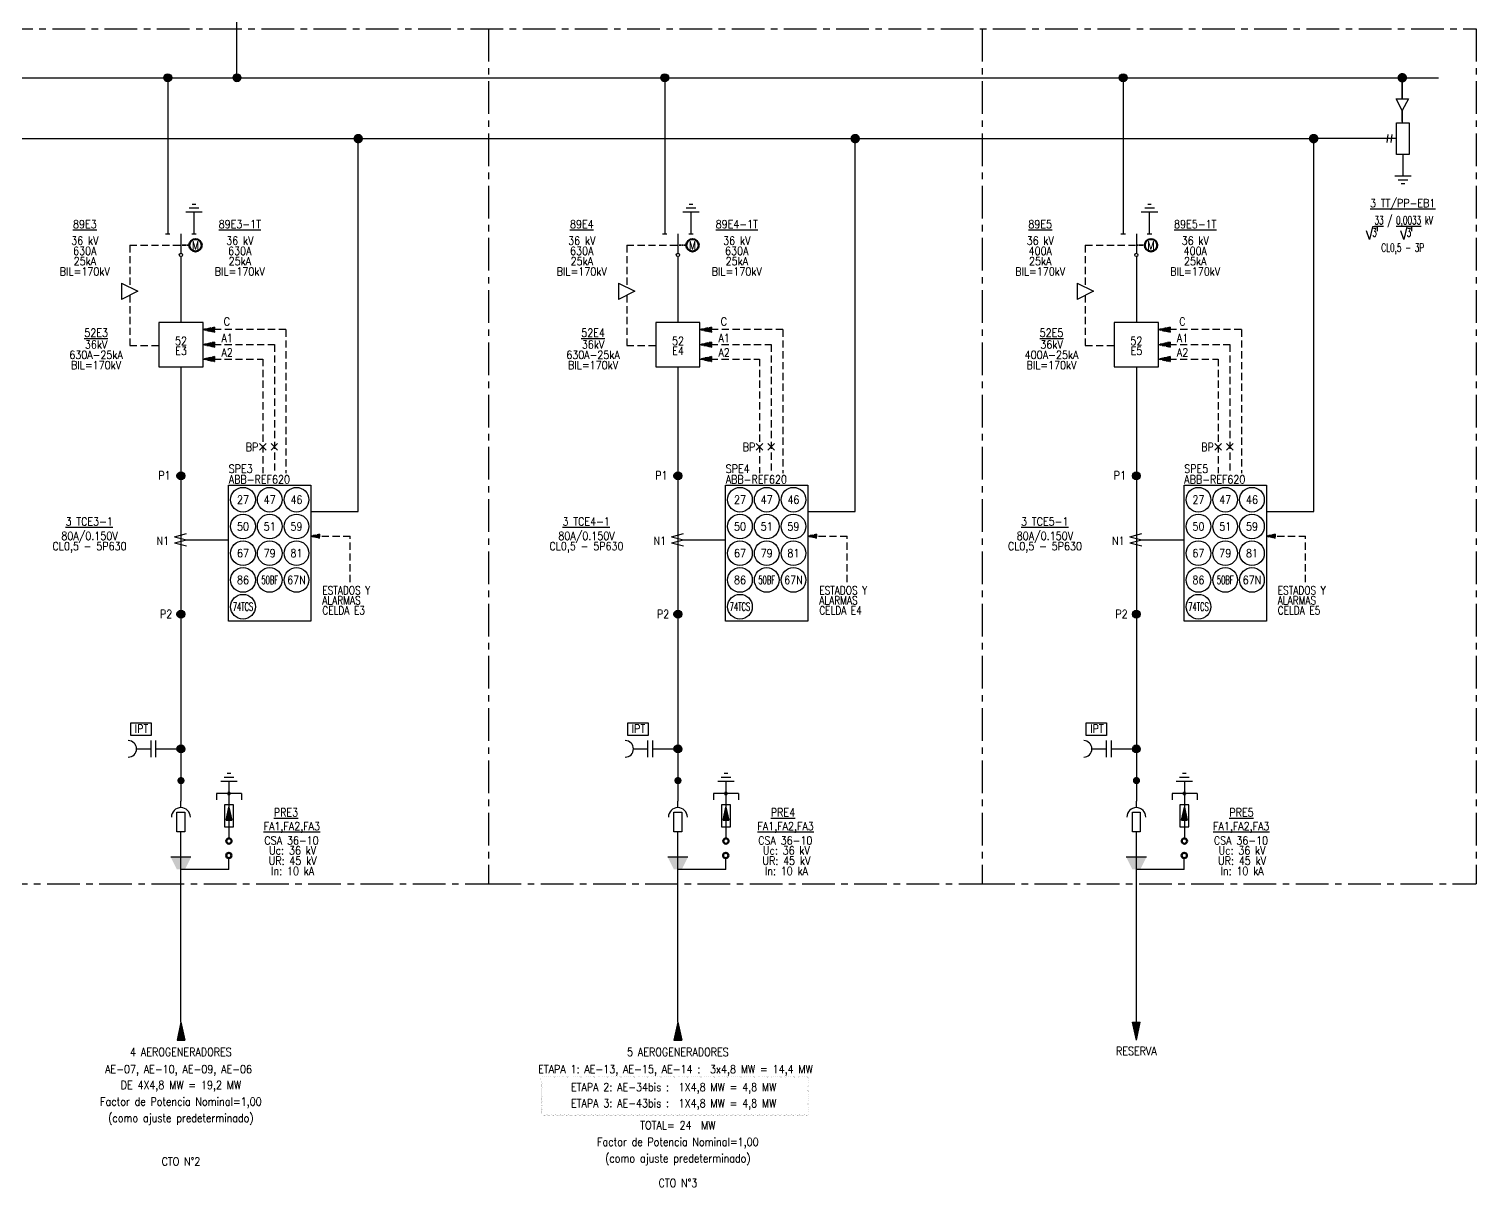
# Model space of a CAD drawing. Header units: millimetres. Extents: x 235400 to 236044, y 101874 to 102499.
# Drawn here: x 235648.7 to 236000.4, y 101881 to 102162.5 of the extents above; entities that cross this region are included whole.
import ezdxf
from ezdxf.enums import TextEntityAlignment as Align

# ---------------------------------------------------------------- set-up
doc = ezdxf.new("R2010")
doc.units = ezdxf.units.MM
doc.linetypes.add('CENTER', pattern=[50.8, 31.75, -6.35, 6.35, -6.35])
doc.linetypes.add('HIDDEN', pattern=[0.375, 0.25, -0.125])
for name, color, linetype in [('02 TITULOS', 3, 'Continuous'), ('03 TEXTOS', 7, 'Continuous'), ('2', 2, 'Continuous'), ('Cable', 1, 'Continuous'), ('DATOS', 3, 'Continuous'), ('E-Nivel-066Kv', 52, 'Continuous'), ('EL-Simbolos', 3, 'Continuous'), ('SEÑAL', 1, 'HIDDEN'), ('T-Perímetros', 7, 'Continuous')]:
    doc.layers.add(name, color=color, linetype=linetype)
doc.layers.add('EL-Nivel-220Kv', color=84, linetype='Continuous', lineweight=60)
doc.styles.add('ROMANS', font='romans.shx', dxfattribs={"width": 0.8, "height": 2})

# ---------------------------------------------------------------- blocks, each defined once
blk = doc.blocks.new('Flecha')
blk.add_hatch(color=256).paths.add_polyline_path([(0, 1.66), (-0.36, 0), (0.36, 0)])
for p, q in [((0, 1.66), (-0.36, 0)), ((0, 1.66), (0.36, 0)), ((-0.36, 0), (0.36, 0))]:
    blk.add_line(p, q)
blk = doc.blocks.new('InterruptorUni')
blk.add_lwpolyline([(-7.67, -7.92), (7.33, -7.92), (7.33, 7.08), (-7.67, 7.08)], close=True)

msp = doc.modelspace()

# ---------------------------------------------------------------- hatches: boundary and pattern name
at = {"linetype": 'HIDDEN', "ltscale": 2.5}
for points in [[(235691, 102089.37), (235693.83, 102088.75), (235693.83, 102089.97)], [(235811.78, 102089.37), (235814.61, 102088.75), (235814.61, 102089.97)], [(235923.21, 102089.37), (235926.03, 102088.75), (235926.03, 102089.97)], [(235691, 102085.74), (235693.83, 102085.11), (235693.83, 102086.34)], [(235811.78, 102085.74), (235814.61, 102085.11), (235814.61, 102086.34)], [(235923.21, 102085.74), (235926.03, 102085.11), (235926.03, 102086.34)], [(235691, 102082.22), (235693.83, 102081.59), (235693.83, 102082.82)], [(235811.78, 102082.22), (235814.61, 102081.59), (235814.61, 102082.82)], [(235923.21, 102082.22), (235926.03, 102081.59), (235926.03, 102082.82)], [(235717.22, 102039.17), (235719.34, 102038.71), (235719.34, 102039.63)], [(235717.22, 102039.17), (235719.34, 102038.71), (235719.34, 102039.63)], [(235838, 102039.17), (235840.12, 102038.71), (235840.12, 102039.63)], [(235838, 102039.17), (235840.12, 102038.71), (235840.12, 102039.63)], [(235949.43, 102039.17), (235951.55, 102038.71), (235951.55, 102039.63)], [(235949.43, 102039.17), (235951.55, 102038.71), (235951.55, 102039.63)]]:
    msp.add_hatch(color=1, dxfattribs=at).paths.add_polyline_path(points)
at = {"layer": 'EL-Simbolos'}
h = msp.add_hatch(color=256, dxfattribs=at)
h.dxf.hatch_style = 1
h.paths.add_polyline_path([(235681.47, 102150.6), (235683.39, 102150.6, 1)])
h.paths.add_polyline_path([(235683.39, 102150.6), (235681.47, 102150.6, 1)])
h = msp.add_hatch(color=256, dxfattribs=at)
h.dxf.hatch_style = 1
h.paths.add_polyline_path([(235698.3, 102150.6), (235700.22, 102150.6, 1)])
h.paths.add_polyline_path([(235700.22, 102150.6), (235698.3, 102150.6, 1)])
h = msp.add_hatch(color=256, dxfattribs=at)
h.dxf.hatch_style = 1
h.paths.add_polyline_path([(235802.25, 102150.6), (235804.17, 102150.6, 1)])
h.paths.add_polyline_path([(235804.17, 102150.6), (235802.25, 102150.6, 1)])
h = msp.add_hatch(color=256, dxfattribs=at)
h.dxf.hatch_style = 1
h.paths.add_polyline_path([(235913.67, 102150.6), (235915.59, 102150.6, 1)])
h.paths.add_polyline_path([(235915.59, 102150.6), (235913.67, 102150.6, 1)])
h = msp.add_hatch(color=256, dxfattribs=at)
h.dxf.hatch_style = 1
h.paths.add_polyline_path([(235684.67, 102053.83), (235686.59, 102053.83, 1)])
h.paths.add_polyline_path([(235686.59, 102053.83), (235684.67, 102053.83, 1)])
h = msp.add_hatch(color=256, dxfattribs=at)
h.dxf.hatch_style = 1
h.paths.add_polyline_path([(235805.45, 102053.83), (235807.37, 102053.83, 1)])
h.paths.add_polyline_path([(235807.37, 102053.83), (235805.45, 102053.83, 1)])
h = msp.add_hatch(color=256, dxfattribs=at)
h.dxf.hatch_style = 1
h.paths.add_polyline_path([(235916.87, 102053.83), (235918.79, 102053.83, 1)])
h.paths.add_polyline_path([(235918.79, 102053.83), (235916.87, 102053.83, 1)])
h = msp.add_hatch(color=256, dxfattribs=at)
h.dxf.hatch_style = 1
h.paths.add_polyline_path([(235684.67, 102020.21), (235686.59, 102020.21, 1)])
h.paths.add_polyline_path([(235686.59, 102020.21), (235684.67, 102020.21, 1)])
h = msp.add_hatch(color=256, dxfattribs=at)
h.dxf.hatch_style = 1
h.paths.add_polyline_path([(235805.45, 102020.21), (235807.37, 102020.21, 1)])
h.paths.add_polyline_path([(235807.37, 102020.21), (235805.45, 102020.21, 1)])
h = msp.add_hatch(color=256, dxfattribs=at)
h.dxf.hatch_style = 1
h.paths.add_polyline_path([(235916.87, 102020.21), (235918.79, 102020.21, 1)])
h.paths.add_polyline_path([(235918.79, 102020.21), (235916.87, 102020.21, 1)])
h = msp.add_hatch(color=256, dxfattribs=at)
h.dxf.hatch_style = 1
h.paths.add_polyline_path([(235684.67, 101987.47), (235686.59, 101987.47, 1)])
h.paths.add_polyline_path([(235686.59, 101987.47), (235684.67, 101987.47, 1)])
h = msp.add_hatch(color=256, dxfattribs=at)
h.dxf.hatch_style = 1
h.paths.add_polyline_path([(235805.45, 101987.47), (235807.37, 101987.47, 1)])
h.paths.add_polyline_path([(235807.37, 101987.47), (235805.45, 101987.47, 1)])
h = msp.add_hatch(color=256, dxfattribs=at)
h.dxf.hatch_style = 1
h.paths.add_polyline_path([(235916.87, 101987.47), (235918.79, 101987.47, 1)])
h.paths.add_polyline_path([(235918.79, 101987.47), (235916.87, 101987.47, 1)])
h = msp.add_hatch(color=256, dxfattribs=at)
h.dxf.hatch_style = 1
edge = h.paths.add_edge_path()
edge.add_arc((235685.65, 101979.76), 0.886, 180, 540)
h = msp.add_hatch(color=256, dxfattribs=at)
h.dxf.hatch_style = 1
edge = h.paths.add_edge_path()
edge.add_arc((235806.43, 101979.76), 0.886, 180, 540)
h = msp.add_hatch(color=256, dxfattribs=at)
h.dxf.hatch_style = 1
edge = h.paths.add_edge_path()
edge.add_arc((235917.86, 101979.76), 0.886, 180, 540)
for points in [[(235697.3, 101973.34), (235698.01, 101970.14), (235696.62, 101970.14)], [(235818.08, 101973.34), (235818.79, 101970.14), (235817.4, 101970.14)], [(235929.51, 101973.34), (235930.21, 101970.14), (235928.82, 101970.14)]]:
    msp.add_hatch(color=256, dxfattribs=at).paths.add_polyline_path(points)
h = msp.add_hatch(color=256, dxfattribs=at)
h.dxf.hatch_style = 1
h.paths.add_polyline_path([(235686.59, 101958.16), (235684.66, 101958.16), (235683.18, 101961.11), (235688.07, 101961.11)])
h = msp.add_hatch(color=256, dxfattribs=at)
h.dxf.hatch_style = 1
h.paths.add_polyline_path([(235807.37, 101958.16), (235805.44, 101958.16), (235803.96, 101961.11), (235808.85, 101961.11)])
h = msp.add_hatch(color=256, dxfattribs=at)
h.dxf.hatch_style = 1
h.paths.add_polyline_path([(235918.8, 101958.16), (235916.86, 101958.16), (235915.39, 101961.11), (235920.28, 101961.11)])

# ---------------------------------------------------------------- linework, layer by layer
at = {"color": 1, "linetype": 'HIDDEN', "ltscale": 2.5}
for points in [[(235691, 102089.37), (235693.83, 102088.75), (235693.83, 102089.97), (235691, 102089.37)], [(235693.83, 102088.75), (235691, 102089.37), (235693.83, 102089.97), (235693.83, 102088.75)], [(235811.78, 102089.37), (235814.61, 102088.75), (235814.61, 102089.97), (235811.78, 102089.37)], [(235814.61, 102088.75), (235811.78, 102089.37), (235814.61, 102089.97), (235814.61, 102088.75)], [(235923.21, 102089.37), (235926.03, 102088.75), (235926.03, 102089.97), (235923.21, 102089.37)], [(235926.03, 102088.75), (235923.21, 102089.37), (235926.03, 102089.97), (235926.03, 102088.75)], [(235691, 102085.74), (235693.83, 102085.11), (235693.83, 102086.34), (235691, 102085.74)], [(235693.83, 102085.11), (235691, 102085.74), (235693.83, 102086.34), (235693.83, 102085.11)], [(235811.78, 102085.74), (235814.61, 102085.11), (235814.61, 102086.34), (235811.78, 102085.74)], [(235814.61, 102085.11), (235811.78, 102085.74), (235814.61, 102086.34), (235814.61, 102085.11)], [(235923.21, 102085.74), (235926.03, 102085.11), (235926.03, 102086.34), (235923.21, 102085.74)], [(235926.03, 102085.11), (235923.21, 102085.74), (235926.03, 102086.34), (235926.03, 102085.11)], [(235691, 102082.22), (235693.83, 102081.59), (235693.83, 102082.82), (235691, 102082.22)], [(235693.83, 102081.59), (235691, 102082.22), (235693.83, 102082.82), (235693.83, 102081.59)], [(235811.78, 102082.22), (235814.61, 102081.59), (235814.61, 102082.82), (235811.78, 102082.22)], [(235814.61, 102081.59), (235811.78, 102082.22), (235814.61, 102082.82), (235814.61, 102081.59)], [(235923.21, 102082.22), (235926.03, 102081.59), (235926.03, 102082.82), (235923.21, 102082.22)], [(235926.03, 102081.59), (235923.21, 102082.22), (235926.03, 102082.82), (235926.03, 102081.59)], [(235717.22, 102039.17), (235719.34, 102038.71), (235719.34, 102039.63), (235717.22, 102039.17)], [(235719.34, 102038.71), (235717.22, 102039.17), (235719.34, 102039.63), (235719.34, 102038.71)], [(235717.22, 102039.17), (235719.34, 102038.71), (235719.34, 102039.63), (235717.22, 102039.17)], [(235719.34, 102038.71), (235717.22, 102039.17), (235719.34, 102039.63), (235719.34, 102038.71)], [(235838, 102039.17), (235840.12, 102038.71), (235840.12, 102039.63), (235838, 102039.17)], [(235840.12, 102038.71), (235838, 102039.17), (235840.12, 102039.63), (235840.12, 102038.71)], [(235838, 102039.17), (235840.12, 102038.71), (235840.12, 102039.63), (235838, 102039.17)], [(235840.12, 102038.71), (235838, 102039.17), (235840.12, 102039.63), (235840.12, 102038.71)], [(235949.43, 102039.17), (235951.55, 102038.71), (235951.55, 102039.63), (235949.43, 102039.17)], [(235951.55, 102038.71), (235949.43, 102039.17), (235951.55, 102039.63), (235951.55, 102038.71)], [(235949.43, 102039.17), (235951.55, 102038.71), (235951.55, 102039.63), (235949.43, 102039.17)], [(235951.55, 102038.71), (235949.43, 102039.17), (235951.55, 102039.63), (235951.55, 102038.71)]]:
    msp.add_lwpolyline(points, dxfattribs=at)
at = {"layer": '03 TEXTOS'}
for p, q in [((235974.51, 102111.32), (235973.79, 102113.35)), ((235975.26, 102114.32), (235974.51, 102111.32)), ((235976.41, 102114.32), (235975.26, 102114.32)), ((235976.41, 102113.33), (235976.41, 102114.32)), ((235982.86, 102111.32), (235982.13, 102113.35)), ((235983.6, 102114.32), (235982.85, 102111.32)), ((235984.76, 102114.32), (235983.6, 102114.32)), ((235984.76, 102113.33), (235984.76, 102114.32))]:
    msp.add_line(p, q, dxfattribs=at)
at = {"layer": '2', "color": 6, "linetype": 'Continuous', "const_width": 0.0225}
for points in [[(235783.94, 101907.62, 0.520567), (235782.86, 101907.62, 0.520567), (235781.78, 101907.62, 0.520567), (235780.7, 101907.62, 0.520567), (235779.62, 101907.62, 0.520567), (235778.55, 101907.62, 0.520567), (235777.47, 101907.62, 0.520567), (235776.39, 101907.62, 0.520567), (235775.31, 101907.62, 0.520567), (235774.23, 101907.62, 0.876496), (235773.11, 101907.08)], [(235794.74, 101907.62, 0.520567), (235793.66, 101907.62, 0.520567), (235792.58, 101907.62, 0.520567), (235791.5, 101907.62, 0.520567), (235790.42, 101907.62, 0.520567), (235789.34, 101907.62, 0.520567), (235788.26, 101907.62, 0.520567), (235787.18, 101907.62, 0.520567), (235786.1, 101907.62, 0.520567), (235785.02, 101907.62, 0.520567), (235783.94, 101907.62)], [(235800.14, 101907.62, 0.520567), (235799.06, 101907.62, 0.520567), (235797.98, 101907.62, 0.520567), (235796.9, 101907.62, 0.520567), (235795.82, 101907.62, 0.520567), (235794.74, 101907.62)], [(235810.94, 101907.62, 0.520567), (235809.86, 101907.62, 0.520567), (235808.78, 101907.62, 0.520567), (235807.7, 101907.62, 0.520567), (235806.62, 101907.62, 0.520567), (235805.54, 101907.62, 0.520567), (235804.46, 101907.62, 0.520567), (235803.38, 101907.62, 0.520567), (235802.3, 101907.62, 0.520567), (235801.22, 101907.62, 0.520567), (235800.14, 101907.62)], [(235821.74, 101907.62, 0.520567), (235820.66, 101907.62, 0.520567), (235819.58, 101907.62, 0.520567), (235818.5, 101907.62, 0.520567), (235817.42, 101907.62, 0.520567), (235816.34, 101907.62, 0.520567), (235815.26, 101907.62, 0.520567), (235814.18, 101907.62, 0.520567), (235813.1, 101907.62, 0.520567), (235812.02, 101907.62, 0.520567), (235810.94, 101907.62)], [(235827.14, 101907.62, 0.520567), (235826.06, 101907.62, 0.520567), (235824.98, 101907.62, 0.520567), (235823.9, 101907.62, 0.520567), (235822.82, 101907.62, 0.520567), (235821.74, 101907.62)], [(235834.7, 101907.62, 0.520567), (235833.62, 101907.62, 0.520567), (235832.54, 101907.62, 0.520567), (235831.46, 101907.62, 0.520567), (235830.38, 101907.62, 0.520567), (235829.3, 101907.62, 0.520567), (235828.22, 101907.62, 0.520567), (235827.14, 101907.62, 0.520567), (235826.06, 101907.62, 0.520567), (235824.98, 101907.62, 0.520567), (235823.9, 101907.62)], [(235837.94, 101907.62, 0.520567), (235836.86, 101907.62, 0.520567), (235835.78, 101907.62, 0.520567), (235834.7, 101907.62)], [(235838.2, 101898.59, 0.187214), (235837.94, 101898.99, 0.520567), (235837.94, 101900.07, 0.520567), (235837.94, 101901.15, 0.520567), (235837.94, 101902.23, 0.520567), (235837.94, 101903.31, 0.520567), (235837.94, 101904.38, 0.520567), (235837.94, 101905.46, 0.520567), (235837.94, 101906.54, 0.520567), (235837.94, 101907.62)], [(235773.11, 101907.08, 0.161941), (235773.45, 101906.19, 0.520567), (235773.45, 101905.11, 0.520567), (235773.45, 101904.03, 0.520567), (235773.45, 101902.95, 0.520567), (235773.45, 101901.87, 0.520567), (235773.45, 101900.79, 0.520567), (235773.45, 101899.71, 0.520567), (235773.45, 101898.63)], [(235773.45, 101898.63, 0.520567), (235774.53, 101898.63, 0.520567), (235775.61, 101898.63, 0.520567), (235776.69, 101898.63, 0.520567), (235777.77, 101898.63)], [(235777.77, 101898.63, 0.520567), (235778.84, 101898.63, 0.520567), (235779.92, 101898.63, 0.520567), (235781, 101898.63, 0.520567), (235782.08, 101898.63, 0.520567), (235783.16, 101898.63, 0.520567), (235784.24, 101898.63, 0.520567), (235785.32, 101898.63, 0.520567), (235786.4, 101898.63, 0.520567), (235787.48, 101898.63, 0.520567), (235788.56, 101898.63)], [(235785.32, 101898.63, 0.520567), (235786.4, 101898.63, 0.520567), (235787.48, 101898.63, 0.520567), (235788.56, 101898.63, 0.520567), (235789.64, 101898.63, 0.520567), (235790.72, 101898.63)], [(235790.72, 101898.63, 0.520567), (235791.8, 101898.63, 0.520567), (235792.88, 101898.63, 0.520567), (235793.96, 101898.63, 0.520567), (235795.04, 101898.63, 0.520567), (235796.12, 101898.63, 0.520567), (235797.2, 101898.63, 0.520567), (235798.28, 101898.63, 0.520567), (235799.36, 101898.63, 0.520567), (235800.44, 101898.63, 0.520567), (235801.52, 101898.63)], [(235801.52, 101898.63, 0.520567), (235802.6, 101898.63, 0.520567), (235803.68, 101898.63, 0.520567), (235804.76, 101898.63, 0.520567), (235805.84, 101898.63, 0.520567), (235806.92, 101898.63, 0.520567), (235808, 101898.63, 0.520567), (235809.08, 101898.63, 0.520567), (235810.16, 101898.63, 0.520567), (235811.24, 101898.63, 0.520567), (235812.32, 101898.63)], [(235812.32, 101898.63, 0.520567), (235813.4, 101898.63, 0.520567), (235814.48, 101898.63, 0.520567), (235815.56, 101898.63, 0.520567), (235816.64, 101898.63, 0.520567), (235817.72, 101898.63)], [(235817.72, 101898.63, 0.520567), (235818.8, 101898.63, 0.520567), (235819.88, 101898.63, 0.520567), (235820.96, 101898.63, 0.520567), (235822.04, 101898.63, 0.520567), (235823.12, 101898.63, 0.520567), (235824.2, 101898.63, 0.520567), (235825.28, 101898.63, 0.520567), (235826.36, 101898.63, 0.520567), (235827.44, 101898.63, 0.520567), (235828.52, 101898.63)], [(235828.52, 101898.63, 0.520567), (235829.6, 101898.63, 0.520567), (235830.68, 101898.63, 0.520567), (235831.76, 101898.63, 0.520567), (235832.84, 101898.63, 0.520567), (235833.92, 101898.63, 0.520567), (235835, 101898.63, 0.520567), (235836.08, 101898.63, 0.520567), (235837.16, 101898.63, 0.520567), (235838.24, 101898.63)]]:
    msp.add_lwpolyline(points, format="xyb", dxfattribs=at)
at = {"layer": 'Cable', "linetype": 'ByBlock'}
for p, q in [((235490.15, 102135.81), (235960.93, 102135.81)), ((235728.72, 102045.17), (235728.72, 102135.81)), ((235849.5, 102045.17), (235849.5, 102135.81)), ((235960.93, 102045.17), (235960.93, 102135.81)), ((235717.22, 102045.17), (235728.72, 102045.17)), ((235838, 102045.17), (235849.5, 102045.17)), ((235949.43, 102045.17), (235960.93, 102045.17)), ((235686.97, 102038.29), (235697.22, 102038.29)), ((235807.75, 102038.29), (235818, 102038.29)), ((235919.18, 102038.29), (235929.43, 102038.29))]:
    msp.add_line(p, q, dxfattribs=at)
at = {"layer": 'Cable'}
msp.add_line((235981.08, 102135.81), (235960.93, 102135.81), dxfattribs=at)
at = {"layer": 'Cable', "linetype": 'HIDDEN', "lineweight": 35}
for p, q in [((235687.67, 102109.88), (235685.63, 102109.88)), ((235808.45, 102109.88), (235806.41, 102109.88)), ((235919.88, 102109.88), (235917.83, 102109.88))]:
    msp.add_line(p, q, dxfattribs=at)
at = {"layer": 'DATOS', "linetype": 'ByBlock'}
for p, q in [((235978.97, 102136.8), (235978.7, 102134.82)), ((235979.94, 102136.8), (235979.66, 102134.82))]:
    msp.add_line(p, q, dxfattribs=at)
at = {"layer": 'E-Nivel-066Kv', "lineweight": 30}
for p, q in [((235699.26, 102150.6), (235699.26, 102188.53)), ((235682.43, 102150.6), (235682.43, 102112.66)), ((235803.21, 102150.6), (235803.21, 102112.66)), ((235914.63, 102150.6), (235914.63, 102112.66)), ((235982.47, 102145.46), (235982.47, 102150.6)), ((235982.47, 102150.6), (235982.47, 102145.46)), ((235982.47, 102139.99), (235982.47, 102142.66)), ((235982.47, 102142.66), (235982.47, 102139.66)), ((235982.62, 102131.95), (235982.62, 102126.69)), ((235688.83, 102112.66), (235688.83, 102117.92)), ((235809.61, 102112.66), (235809.61, 102117.92)), ((235921.03, 102112.66), (235921.03, 102117.92)), ((235685.63, 102112.66), (235685.63, 102107.93)), ((235806.41, 102112.66), (235806.41, 102107.93)), ((235917.83, 102112.66), (235917.83, 102107.93)), ((235685.63, 102107.15), (235685.63, 102091.11)), ((235806.41, 102107.15), (235806.41, 102091.11)), ((235917.83, 102107.15), (235917.83, 102091.11))]:
    msp.add_line(p, q, dxfattribs=at)
at = {"layer": 'E-Nivel-066Kv', "color": 5}
msp.add_line((235407.22, 102150.6), (235991.3, 102150.6), dxfattribs=at)
at = {"layer": 'E-Nivel-066Kv', "ltscale": 0.25}
for p, q in [((235685.63, 102080.36), (235685.63, 101974.77)), ((235806.41, 102080.36), (235806.41, 101974.77)), ((235917.83, 102080.36), (235917.83, 101974.77)), ((235685.63, 101921.02), (235685.63, 101967.32)), ((235806.41, 101921.02), (235806.41, 101967.32)), ((235917.83, 101921.02), (235917.83, 101967.32)), ((235697.27, 101958.13), (235697.27, 101960.91)), ((235818.05, 101958.13), (235818.05, 101960.91)), ((235929.47, 101958.13), (235929.47, 101960.91))]:
    msp.add_line(p, q, dxfattribs=at)
at = {"layer": 'E-Nivel-066Kv'}
for p, q in [((235697.3, 101979.55), (235697.3, 101973.87)), ((235818.08, 101979.55), (235818.08, 101973.87)), ((235929.51, 101979.55), (235929.51, 101973.87)), ((235697.3, 101973.87), (235697.3, 101968.55)), ((235818.08, 101973.87), (235818.08, 101968.55)), ((235929.51, 101973.87), (235929.51, 101968.55)), ((235697.3, 101968.55), (235697.3, 101965.7)), ((235818.08, 101968.55), (235818.08, 101965.7)), ((235929.51, 101968.55), (235929.51, 101965.7)), ((235697.27, 101958.13), (235685.63, 101958.13)), ((235818.05, 101958.13), (235806.41, 101958.13)), ((235929.47, 101958.13), (235917.83, 101958.13))]:
    msp.add_line(p, q, dxfattribs=at)
at = {"layer": 'E-Nivel-066Kv', "lineweight": 30}
for points in [[(235681.88, 102112.66), (235682.97, 102112.66)], [(235688.28, 102112.66), (235689.37, 102112.66)], [(235802.66, 102112.66), (235803.75, 102112.66)], [(235809.06, 102112.66), (235810.15, 102112.66)], [(235914.09, 102112.66), (235915.17, 102112.66)], [(235920.49, 102112.66), (235921.57, 102112.66)]]:
    msp.add_lwpolyline(points, dxfattribs=at)
at = {"layer": 'E-Nivel-066Kv'}
for points in [[(235674.84, 101987.47), (235678.28, 101987.47)], [(235679.48, 101987.47), (235685.63, 101987.47)], [(235795.62, 101987.47), (235799.06, 101987.47)], [(235800.26, 101987.47), (235806.41, 101987.47)], [(235907.04, 101987.47), (235910.49, 101987.47)], [(235911.69, 101987.47), (235917.83, 101987.47)]]:
    msp.add_lwpolyline(points, dxfattribs=at)
at = {"layer": 'E-Nivel-066Kv', "lineweight": 30}
for centre in [(235685.63, 102107.54), (235806.41, 102107.54), (235917.83, 102107.54)]:
    msp.add_circle(centre, 0.393, dxfattribs=at)
at = {"layer": 'EL-Nivel-220Kv', "flags": 128}
for points in [[(235697.3, 101976.85, -1), (235697.3, 101976.4, -1)], [(235818.08, 101976.85, -1), (235818.08, 101976.4, -1)], [(235929.51, 101976.85, -1), (235929.51, 101976.4, -1)]]:
    msp.add_lwpolyline(points, format="xyb", close=True, dxfattribs=at)
at = {"layer": 'EL-Nivel-220Kv'}
for centre in [(235697.3, 101965.06), (235818.08, 101965.06), (235929.51, 101965.06), (235697.27, 101961.56), (235818.05, 101961.56), (235929.47, 101961.56)]:
    msp.add_circle(centre, 0.649, dxfattribs=at)
at = {"layer": 'EL-Simbolos'}
for p, q in [((235980.97, 102145.46), (235983.97, 102145.46)), ((235982.47, 102142.66), (235980.97, 102145.46)), ((235983.97, 102145.46), (235982.47, 102142.66)), ((235671.2, 102100.7), (235675.2, 102098.7)), ((235675.2, 102098.7), (235671.2, 102096.7)), ((235791.98, 102100.7), (235795.98, 102098.7)), ((235795.98, 102098.7), (235791.98, 102096.7)), ((235903.41, 102100.7), (235907.41, 102098.7)), ((235907.41, 102098.7), (235903.41, 102096.7)), ((235704.69, 102060.07), (235706.31, 102061.68)), ((235706.31, 102060.07), (235704.69, 102061.68)), ((235707.53, 102060.07), (235709.14, 102061.68)), ((235709.14, 102060.07), (235707.53, 102061.68)), ((235825.47, 102060.07), (235827.09, 102061.68)), ((235827.09, 102060.07), (235825.47, 102061.68)), ((235828.31, 102060.07), (235829.92, 102061.68)), ((235829.92, 102060.07), (235828.31, 102061.68)), ((235936.9, 102060.07), (235938.52, 102061.68)), ((235938.52, 102060.07), (235936.9, 102061.68)), ((235939.73, 102060.07), (235941.35, 102061.68)), ((235941.35, 102060.07), (235939.73, 102061.68)), ((235684.05, 102039.04), (235686.97, 102039.8)), ((235684.05, 102039.04), (235686.97, 102038.29)), ((235684.05, 102037.54), (235686.97, 102038.29)), ((235804.83, 102039.04), (235807.75, 102039.8)), ((235804.83, 102039.04), (235807.75, 102038.29)), ((235804.83, 102037.54), (235807.75, 102038.29)), ((235916.25, 102039.04), (235919.18, 102039.8)), ((235916.25, 102039.04), (235919.18, 102038.29)), ((235916.25, 102037.54), (235919.18, 102038.29)), ((235684.05, 102037.54), (235686.97, 102036.79)), ((235804.83, 102037.54), (235807.75, 102036.79)), ((235916.25, 102037.54), (235919.18, 102036.79)), ((235697.74, 101981.46), (235696.87, 101981.46)), ((235818.52, 101981.46), (235817.65, 101981.46)), ((235929.94, 101981.46), (235929.07, 101981.46)), ((235699.3, 101979.55), (235695.3, 101979.55)), ((235698.48, 101980.51), (235696.13, 101980.51)), ((235820.08, 101979.55), (235816.08, 101979.55)), ((235819.26, 101980.51), (235816.91, 101980.51)), ((235931.51, 101979.55), (235927.51, 101979.55)), ((235930.68, 101980.51), (235928.33, 101980.51)), ((235694.3, 101976.62), (235694.3, 101975.12)), ((235700.38, 101976.62), (235694.3, 101976.62)), ((235700.38, 101976.62), (235700.38, 101975.12)), ((235815.08, 101976.62), (235815.08, 101975.12)), ((235821.16, 101976.62), (235815.08, 101976.62)), ((235821.16, 101976.62), (235821.16, 101975.12)), ((235926.51, 101976.62), (235926.51, 101975.12)), ((235932.58, 101976.62), (235926.51, 101976.62)), ((235932.58, 101976.62), (235932.58, 101975.12)), ((235686.59, 101972.05), (235686.59, 101967.32)), ((235698.39, 101968.55), (235698.39, 101973.87)), ((235807.37, 101972.05), (235807.37, 101967.32)), ((235819.17, 101968.55), (235819.17, 101973.87)), ((235918.8, 101972.05), (235918.8, 101967.32)), ((235930.6, 101968.55), (235930.6, 101973.87)), ((235688.07, 101961.11), (235683.18, 101961.11)), ((235808.85, 101961.11), (235803.96, 101961.11)), ((235920.28, 101961.11), (235915.39, 101961.11))]:
    msp.add_line(p, q, dxfattribs=at)
at = {"layer": 'EL-Simbolos', "lineweight": 30}
for p, q in [((235984.62, 102126.69), (235980.62, 102126.69)), ((235983.8, 102125.74), (235981.44, 102125.74)), ((235983.06, 102124.79), (235982.18, 102124.79)), ((235690, 102118.87), (235687.65, 102118.87)), ((235689.26, 102119.82), (235688.39, 102119.82)), ((235810.78, 102118.87), (235808.43, 102118.87)), ((235810.04, 102119.82), (235809.17, 102119.82)), ((235922.21, 102118.87), (235919.86, 102118.87)), ((235921.47, 102119.82), (235920.6, 102119.82)), ((235690.83, 102117.92), (235686.83, 102117.92)), ((235811.61, 102117.92), (235807.61, 102117.92)), ((235923.03, 102117.92), (235919.03, 102117.92))]:
    msp.add_line(p, q, dxfattribs=at)
at = {"layer": 'EL-Simbolos', "ltscale": 0.25}
for p, q in [((235685.63, 101973.17), (235685.63, 101974.77)), ((235806.41, 101973.17), (235806.41, 101974.77)), ((235917.83, 101973.17), (235917.83, 101974.77))]:
    msp.add_line(p, q, dxfattribs=at)
at = {"layer": 'EL-Simbolos', "const_width": 1.15}
for points in [[(235983.04, 102150.6, 1), (235981.89, 102150.6, 1)], [(235729.3, 102135.81, 1), (235728.15, 102135.81, 1)], [(235850.08, 102135.81, 1), (235848.93, 102135.81, 1)], [(235961.51, 102135.81, 1), (235960.35, 102135.81, 1)]]:
    msp.add_lwpolyline(points, format="xyb", close=True, dxfattribs=at)
at = {"layer": 'EL-Simbolos'}
for points in [[(235981.08, 102139.66), (235984.16, 102139.66), (235984.16, 102131.95), (235981.08, 102131.95)], [(235697.22, 102051.53), (235717.22, 102051.53), (235717.22, 102018.53), (235697.22, 102018.53)], [(235818, 102051.53), (235838, 102051.53), (235838, 102018.53), (235818, 102018.53)], [(235929.43, 102051.53), (235949.43, 102051.53), (235949.43, 102018.53), (235929.43, 102018.53)], [(235686.59, 101967.32), (235684.66, 101967.32), (235684.66, 101972.05), (235686.59, 101972.05)], [(235698.39, 101973.87), (235696.21, 101973.87), (235696.21, 101968.55), (235698.39, 101968.55)], [(235807.37, 101967.32), (235805.44, 101967.32), (235805.44, 101972.05), (235807.37, 101972.05)], [(235819.17, 101973.87), (235816.99, 101973.87), (235816.99, 101968.55), (235819.17, 101968.55)], [(235918.8, 101967.32), (235916.86, 101967.32), (235916.86, 101972.05), (235918.8, 101972.05)], [(235930.6, 101973.87), (235928.42, 101973.87), (235928.42, 101968.55), (235930.6, 101968.55)]]:
    msp.add_lwpolyline(points, close=True, dxfattribs=at)
for points in [[(235671.2, 102100.7), (235671.2, 102096.7)], [(235791.98, 102100.7), (235791.98, 102096.7)], [(235903.41, 102100.7), (235903.41, 102096.7)], [(235678.28, 101989.47), (235678.28, 101985.47)], [(235679.48, 101989.47), (235679.48, 101985.47)], [(235799.06, 101989.47), (235799.06, 101985.47)], [(235800.26, 101989.47), (235800.26, 101985.47)], [(235910.49, 101989.47), (235910.49, 101985.47)], [(235911.69, 101989.47), (235911.69, 101985.47)], [(235697.3, 101973.34), (235698.01, 101970.14), (235696.62, 101970.14), (235697.3, 101973.34)], [(235698.01, 101970.14), (235697.3, 101973.34), (235696.62, 101970.14), (235698.01, 101970.14)], [(235818.08, 101973.34), (235818.79, 101970.14), (235817.4, 101970.14), (235818.08, 101973.34)], [(235818.79, 101970.14), (235818.08, 101973.34), (235817.4, 101970.14), (235818.79, 101970.14)], [(235929.51, 101973.34), (235930.21, 101970.14), (235928.82, 101970.14), (235929.51, 101973.34)], [(235930.21, 101970.14), (235929.51, 101973.34), (235928.82, 101970.14), (235930.21, 101970.14)]]:
    msp.add_lwpolyline(points, dxfattribs=at)
at = {"layer": 'EL-Simbolos', "color": 1}
for points in [[(235673.46, 101993.78), (235678.4, 101993.78), (235678.4, 101990.7), (235673.46, 101990.7)], [(235794.24, 101993.78), (235799.18, 101993.78), (235799.18, 101990.7), (235794.24, 101990.7)], [(235905.66, 101993.78), (235910.61, 101993.78), (235910.61, 101990.7), (235905.66, 101990.7)]]:
    msp.add_lwpolyline(points, close=True, dxfattribs=at)
at = {"layer": 'EL-Simbolos'}
for centre, radius in [((235682.43, 102150.6), 0.96), ((235699.26, 102150.6), 0.96), ((235803.21, 102150.6), 0.96), ((235914.63, 102150.6), 0.96), ((235685.63, 102053.83), 0.96), ((235806.41, 102053.83), 0.96), ((235917.83, 102053.83), 0.96), ((235700.72, 102048.03), 3), ((235707.22, 102048.03), 3), ((235713.72, 102048.03), 3), ((235821.5, 102048.03), 3), ((235828, 102048.03), 3), ((235834.5, 102048.03), 3), ((235932.93, 102048.03), 3), ((235939.43, 102048.03), 3), ((235945.93, 102048.03), 3), ((235700.72, 102041.53), 3), ((235707.22, 102041.53), 3), ((235713.72, 102041.53), 3), ((235821.5, 102041.53), 3), ((235828, 102041.53), 3), ((235834.5, 102041.53), 3), ((235932.93, 102041.53), 3), ((235939.43, 102041.53), 3), ((235945.93, 102041.53), 3), ((235700.72, 102035.03), 3), ((235707.22, 102035.03), 3), ((235713.72, 102035.03), 3), ((235821.5, 102035.03), 3), ((235828, 102035.03), 3), ((235834.5, 102035.03), 3), ((235932.93, 102035.03), 3), ((235939.43, 102035.03), 3), ((235945.93, 102035.03), 3), ((235700.72, 102028.53), 3), ((235707.22, 102028.53), 3), ((235713.72, 102028.53), 3), ((235821.5, 102028.53), 3), ((235828, 102028.53), 3), ((235834.5, 102028.53), 3), ((235932.93, 102028.53), 3), ((235939.43, 102028.53), 3), ((235945.93, 102028.53), 3), ((235700.72, 102022.03), 3), ((235821.5, 102022.03), 3), ((235932.93, 102022.03), 3), ((235685.63, 102020.21), 0.96), ((235806.41, 102020.21), 0.96), ((235917.83, 102020.21), 0.96), ((235685.63, 101987.47), 0.96), ((235806.41, 101987.47), 0.96), ((235917.83, 101987.47), 0.96)]:
    msp.add_circle(centre, radius, dxfattribs=at)
at = {"layer": 'EL-Simbolos', "lineweight": 50}
for centre in [(235689.18, 102109.88), (235809.96, 102109.88), (235921.39, 102109.88)]:
    msp.add_circle(centre, 1.51, dxfattribs=at)
at = {"layer": 'EL-Simbolos'}
for centre, radius, start, end in [((235672.84, 101987.47), 2, 270, 90), ((235793.62, 101987.47), 2, 270, 90), ((235905.04, 101987.47), 2, 270, 90), ((235685.63, 101970.88), 2.3, 0, 180), ((235806.41, 101970.88), 2.3, 0, 180), ((235917.83, 101970.88), 2.3, 0, 180)]:
    msp.add_arc(centre, radius, start, end, dxfattribs=at)
at = {"layer": 'SEÑAL', "color": 1, "linetype": 'HIDDEN', "ltscale": 7}
for p, q in [((235673.2, 102109.88), (235685.63, 102109.88)), ((235673.2, 102109.88), (235673.2, 102099.7)), ((235793.98, 102109.88), (235806.41, 102109.88)), ((235793.98, 102109.88), (235793.98, 102099.7)), ((235905.41, 102109.88), (235917.83, 102109.88)), ((235905.41, 102109.88), (235905.41, 102099.7)), ((235673.2, 102097.7), (235673.2, 102085.49)), ((235793.98, 102097.7), (235793.98, 102085.49)), ((235905.41, 102097.7), (235905.41, 102085.49)), ((235711.17, 102089.37), (235691, 102089.37)), ((235711.17, 102089.37), (235711.17, 102054.51)), ((235831.95, 102089.37), (235811.78, 102089.37)), ((235831.95, 102089.37), (235831.95, 102054.51)), ((235943.37, 102089.37), (235923.21, 102089.37)), ((235943.37, 102089.37), (235943.37, 102054.51)), ((235673.2, 102085.49), (235680.25, 102085.49)), ((235691, 102085.74), (235708.34, 102085.74)), ((235708.34, 102085.74), (235708.34, 102054.51)), ((235793.98, 102085.49), (235801.03, 102085.49)), ((235811.78, 102085.74), (235829.12, 102085.74)), ((235829.12, 102085.74), (235829.12, 102054.51)), ((235905.41, 102085.49), (235912.46, 102085.49)), ((235923.21, 102085.74), (235940.54, 102085.74)), ((235940.54, 102085.74), (235940.54, 102054.51)), ((235691, 102082.22), (235705.5, 102082.22)), ((235705.5, 102082.22), (235705.5, 102054.51)), ((235811.78, 102082.22), (235826.28, 102082.22)), ((235826.28, 102082.22), (235826.28, 102054.51)), ((235923.21, 102082.22), (235937.71, 102082.22)), ((235937.71, 102082.22), (235937.71, 102054.51)), ((235717.22, 102039.17), (235726.75, 102039.17)), ((235726.75, 102027.99), (235726.75, 102039.17)), ((235838, 102039.17), (235847.53, 102039.17)), ((235847.53, 102027.99), (235847.53, 102039.17)), ((235949.43, 102039.17), (235958.95, 102039.17)), ((235958.95, 102027.99), (235958.95, 102039.17))]:
    msp.add_line(p, q, dxfattribs=at)
at = {"layer": 'T-Perímetros', "color": 1, "linetype": 'CENTER', "ltscale": 0.25}
for p, q in [((235400.39, 102162.46), (236000.39, 102162.46)), ((235760.39, 102162.46), (235760.39, 101954.69)), ((235880.39, 102162.46), (235880.39, 101954.69)), ((236000.39, 102162.46), (236000.39, 101954.69)), ((235640.39, 101954.69), (235760.39, 101954.69)), ((235760.39, 101954.69), (235880.39, 101954.69)), ((235880.39, 101954.69), (236000.39, 101954.69))]:
    msp.add_line(p, q, dxfattribs=at)

# ---------------------------------------------------------------- block references
at = {"layer": 'E-Nivel-066Kv', "ltscale": 0.25, "xscale": 2.638263589299078, "yscale": 2.638263589299078, "zscale": 2.638263589299078}
for p in [(235685.63, 101916.65), (235806.41, 101916.65)]:
    msp.add_blockref('Flecha', p, dxfattribs=at)
at = {"layer": 'E-Nivel-066Kv', "ltscale": 0.25, "xscale": -2.638263589299078, "yscale": 2.638263589299078, "zscale": 2.638263589299078, "rotation": 180}
msp.add_blockref('Flecha', (235917.83, 101921.02), dxfattribs=at)
at = {"layer": 'EL-Simbolos', "xscale": 0.7166572295117981, "yscale": 0.7166572295117981, "zscale": 0.7166572295117981}
for p in [(235685.75, 102086.04), (235806.53, 102086.04), (235917.96, 102086.04)]:
    msp.add_blockref('InterruptorUni', p, dxfattribs=at)

# ---------------------------------------------------------------- texts
at = {"layer": '02 TITULOS', "style": 'ROMANS', "width": 0.85}
for s, p in [('%%U3 TT/PP-EB1', (235982.56, 102120.12)), ('%%U3 TCE3-1', (235663.35, 102042.73)), ('%%U3 TCE4-1', (235784.13, 102042.73)), ('%%U3 TCE5-1', (235895.56, 102042.73))]:
    msp.add_text(s, height=2, dxfattribs=at).set_placement(p, align=Align.MIDDLE_CENTER)
for s, p in [('%%U89E3', (235662.28, 102114.01)), ('%%U89E3-1T', (235699.95, 102114.01)), ('%%U89E4', (235783.06, 102114.01)), ('%%U89E4-1T', (235820.73, 102114.01)), ('%%U89E5', (235894.48, 102114.01)), ('%%U89E5-1T', (235932.15, 102114.01))]:
    msp.add_text(s, height=2, dxfattribs=at).set_placement(p, align=Align.CENTER)
at = {"layer": '03 TEXTOS', "style": 'ROMANS'}
for s, width, p in [('%%U33%%U / %%U0,0033%%U kV', 0.65, (235982.81, 102114.96)), ('36 kV', 0.85, (235662.28, 102110.01)), ('36 kV', 0.85, (235699.95, 102110.01)), ('36 kV', 0.85, (235783.06, 102110.01)), ('36 kV', 0.85, (235820.73, 102110.01)), ('36 kV', 0.85, (235894.48, 102110.01)), ('36 kV', 0.85, (235932.15, 102110.01)), ('3', 0.65, (235975.74, 102111.96)), ('3', 0.65, (235984.09, 102111.96)), ('630A', 0.85, (235662.28, 102107.51)), ('630A', 0.85, (235699.95, 102107.51)), ('630A', 0.85, (235783.06, 102107.51)), ('630A', 0.85, (235820.73, 102107.51)), ('400A', 0.85, (235894.48, 102107.51)), ('400A', 0.85, (235932.15, 102107.51)), ('BIL=170kV', 0.85, (235662.28, 102102.51)), ('25kA', 0.85, (235662.28, 102105.01)), ('BIL=170kV', 0.85, (235699.95, 102102.51)), ('25kA', 0.85, (235699.95, 102105.01)), ('BIL=170kV', 0.85, (235783.06, 102102.51)), ('25kA', 0.85, (235783.06, 102105.01)), ('BIL=170kV', 0.85, (235820.73, 102102.51)), ('25kA', 0.85, (235820.73, 102105.01)), ('BIL=170kV', 0.85, (235894.48, 102102.51)), ('25kA', 0.85, (235894.48, 102105.01)), ('BIL=170kV', 0.85, (235932.15, 102102.51)), ('25kA', 0.85, (235932.15, 102105.01)), ('52', 0.85, (235685.66, 102085.62)), ('52', 0.85, (235806.44, 102085.62)), ('52', 0.85, (235917.86, 102085.62)), ('630A-25kA', 0.85, (235665.02, 102082.24)), ('36kV', 0.85, (235665.02, 102084.75)), ('E3', 0.85, (235685.66, 102083.22)), ('630A-25kA', 0.85, (235785.8, 102082.24)), ('36kV', 0.85, (235785.8, 102084.75)), ('E4', 0.85, (235806.44, 102083.22)), ('400A-25kA', 0.85, (235897.23, 102082.24)), ('36kV', 0.85, (235897.23, 102084.75)), ('E5', 0.85, (235917.86, 102083.22)), ('BIL=170kV', 0.85, (235665.02, 102079.74)), ('BIL=170kV', 0.85, (235785.8, 102079.74)), ('BIL=170kV', 0.85, (235897.23, 102079.74)), ('BP', 0.85, (235702.92, 102059.84)), ('BP', 0.85, (235823.7, 102059.84)), ('BP', 0.85, (235935.12, 102059.84)), ('CSA 36-10', 0.85, (235712.52, 101964.2)), ('Uc: 36 kV', 0.85, (235712.79, 101961.79)), ('CSA 36-10', 0.85, (235832.52, 101964.2)), ('Uc: 36 kV', 0.85, (235832.79, 101961.79)), ('CSA 36-10', 0.85, (235943.26, 101964.2)), ('Uc: 36 kV', 0.85, (235943.53, 101961.79)), ('UR: 45 kV', 0.85, (235712.79, 101959.29)), ('UR: 45 kV', 0.85, (235832.79, 101959.29)), ('UR: 45 kV', 0.85, (235943.53, 101959.29)), ('In: 10 kA', 0.85, (235712.79, 101956.79)), ('In: 10 kA', 0.85, (235832.79, 101956.79)), ('In: 10 kA', 0.85, (235943.53, 101956.79)), ('4 AEROGENERADORES', 0.85, (235685.63, 101912.79)), ('5 AEROGENERADORES', 0.85, (235806.41, 101912.79)), ('RESERVA', 0.85, (235917.83, 101913.02)), ('AE-07, AE-10, AE-09, AE-06 ', 0.85, (235685.63, 101908.62)), ('ETAPA 1: AE-13, AE-15, AE-14 :  3x4,8 MW = 14,4 MW ', 0.85, (235806.41, 101908.62)), ('DE 4X4,8 MW = 19,2 MW', 0.85, (235685.63, 101904.77)), ('ETAPA 2: AE-34bis :  1X4,8 MW = 4,8 MW ', 0.85, (235805.97, 101904.25)), ('Factor de Potencia Nominal=1,00', 0.85, (235685.63, 101900.74)), ('ETAPA 3: AE-43bis :  1X4,8 MW = 4,8 MW ', 0.85, (235805.97, 101900.33)), ('(como ajuste predeterminado)', 0.85, (235685.63, 101896.75)), ('TOTAL= 24  MW', 0.85, (235806.41, 101894.98)), ('Factor de Potencia Nominal=1,00', 0.85, (235806.41, 101890.94)), ('CTO N°2', 0.85, (235685.63, 101886.18)), ('(como ajuste predeterminado)', 0.85, (235806.41, 101886.95)), ('CTO N°3', 0.85, (235806.41, 101880.96))]:
    msp.add_text(s, height=2, dxfattribs=dict(at, width=width)).set_placement(p, align=Align.CENTER)
at = {"layer": '03 TEXTOS', "style": 'ROMANS', "width": 0.85}
for p in [(235689.18, 102109.88), (235809.96, 102109.88), (235921.39, 102109.88)]:
    msp.add_text('M', height=2, dxfattribs=at).set_placement(p, align=Align.MIDDLE)
at = {"layer": '03 TEXTOS', "style": 'ROMANS'}
for s, width, p in [('CL0,5 - 3P', 0.65, (235982.57, 102109.29)), ('27', 0.85, (235700.72, 102048.03)), ('47', 0.85, (235707.22, 102048.03)), ('46', 0.85, (235713.72, 102048.03)), ('27', 0.85, (235821.5, 102048.03)), ('47', 0.85, (235828, 102048.03)), ('46', 0.85, (235834.5, 102048.03)), ('27', 0.85, (235932.93, 102048.03)), ('47', 0.85, (235939.43, 102048.03)), ('46', 0.85, (235945.93, 102048.03)), ('50', 0.85, (235700.72, 102041.53)), ('51', 0.85, (235707.22, 102041.53)), ('59', 0.85, (235713.72, 102041.53)), ('50', 0.85, (235821.5, 102041.53)), ('51', 0.85, (235828, 102041.53)), ('59', 0.85, (235834.5, 102041.53)), ('50', 0.85, (235932.93, 102041.53)), ('51', 0.85, (235939.43, 102041.53)), ('59', 0.85, (235945.93, 102041.53)), ('CL0,5 - 5P630', 0.85, (235663.42, 102036.73)), ('80A/0.150V', 0.85, (235663.42, 102039.23)), ('N1', 0.85, (235681.24, 102038.04)), ('CL0,5 - 5P630', 0.85, (235784.2, 102036.73)), ('80A/0.150V', 0.85, (235784.2, 102039.23)), ('N1', 0.85, (235802.02, 102038.04)), ('CL0,5 - 5P630', 0.85, (235895.62, 102036.73)), ('80A/0.150V', 0.85, (235895.62, 102039.23)), ('N1', 0.85, (235913.45, 102038.04)), ('67', 0.85, (235700.72, 102035.03)), ('79', 0.85, (235707.22, 102035.03)), ('81', 0.85, (235713.72, 102035.03)), ('67', 0.85, (235821.5, 102035.03)), ('79', 0.85, (235828, 102035.03)), ('81', 0.85, (235834.5, 102035.03)), ('67', 0.85, (235932.93, 102035.03)), ('79', 0.85, (235939.43, 102035.03)), ('81', 0.85, (235945.93, 102035.03)), ('86', 0.85, (235700.72, 102028.53)), ('50BF', 0.6, (235707.22, 102028.53)), ('67N', 0.85, (235713.72, 102028.53)), ('86', 0.85, (235821.5, 102028.53)), ('50BF', 0.6, (235828, 102028.53)), ('67N', 0.85, (235834.5, 102028.53)), ('86', 0.85, (235932.93, 102028.53)), ('50BF', 0.6, (235939.43, 102028.53)), ('67N', 0.85, (235945.93, 102028.53)), ('74TCS', 0.6, (235700.72, 102022.03)), ('74TCS', 0.6, (235821.5, 102022.03)), ('74TCS', 0.6, (235932.93, 102022.03))]:
    msp.add_text(s, height=2, dxfattribs=dict(at, width=width)).set_placement(p, align=Align.MIDDLE_CENTER)
at = {"layer": '03 TEXTOS', "style": 'ROMANS', "width": 0.85}
for s, p in [('C', (235696.81, 102089.75)), ('C', (235817.59, 102089.75)), ('C', (235929.01, 102089.75)), ('A1', (235696.86, 102085.74)), ('A1', (235817.64, 102085.74)), ('A1', (235929.07, 102085.74)), ('A2', (235696.86, 102082.22)), ('A2', (235817.64, 102082.22)), ('A2', (235929.07, 102082.22))]:
    msp.add_text(s, height=2, dxfattribs=at).set_placement(p, align=Align.BOTTOM_CENTER)
for s, p in [('SPE3 ', (235697.26, 102055.56)), ('SPE4', (235818.04, 102055.56)), ('SPE5', (235929.47, 102055.56)), ('ABB-REF620', (235697.26, 102052.96)), ('ABB-REF620', (235818.04, 102052.96)), ('ABB-REF620', (235929.47, 102052.96))]:
    msp.add_text(s, height=2, dxfattribs=at).set_placement(p, align=Align.MIDDLE_LEFT)
at = {"layer": '03 TEXTOS', "style": 'ROMANS', "width": 0.8}
for s, p in [('ALARMAS', (235719.99, 102022.57)), ('ESTADOS Y', (235719.99, 102025)), ('ALARMAS', (235840.77, 102022.57)), ('ESTADOS Y', (235840.77, 102025)), ('ALARMAS', (235952.2, 102022.57)), ('ESTADOS Y', (235952.2, 102025)), ('CELDA E3', (235719.99, 102020.13)), ('CELDA E4', (235840.77, 102020.13)), ('CELDA E5', (235952.2, 102020.13))]:
    msp.add_text(s, height=2, dxfattribs=at).set_placement(p)
at = {"layer": 'DATOS', "style": 'ROMANS', "width": 0.85}
for s, p in [('%%U52E3', (235665.02, 102087.61)), ('%%U52E4', (235785.8, 102087.61)), ('%%U52E5', (235897.23, 102087.61)), ('IPT', (235676.05, 101991.36)), ('IPT', (235796.83, 101991.36)), ('IPT', (235908.25, 101991.36)), ('%%UPRE3', (235711.17, 101971.02)), ('%%UPRE4', (235831.95, 101971.02)), ('%%UPRE5', (235943.38, 101971.02)), ('%%UFA1,FA2,FA3', (235712.59, 101967.67)), ('%%UFA1,FA2,FA3', (235832.59, 101967.67)), ('%%UFA1,FA2,FA3', (235943.33, 101967.67))]:
    msp.add_text(s, height=2, dxfattribs=at).set_placement(p, align=Align.CENTER)
for s, p in [('P1', (235683.12, 102052.94)), ('P1', (235803.9, 102052.94)), ('P1', (235915.33, 102052.94)), ('P2', (235683.52, 102019.25)), ('P2', (235804.3, 102019.25)), ('P2', (235915.73, 102019.25))]:
    msp.add_text(s, height=2, dxfattribs=at).set_placement(p, align=Align.RIGHT)

doc.saveas('drawing.dxf')
